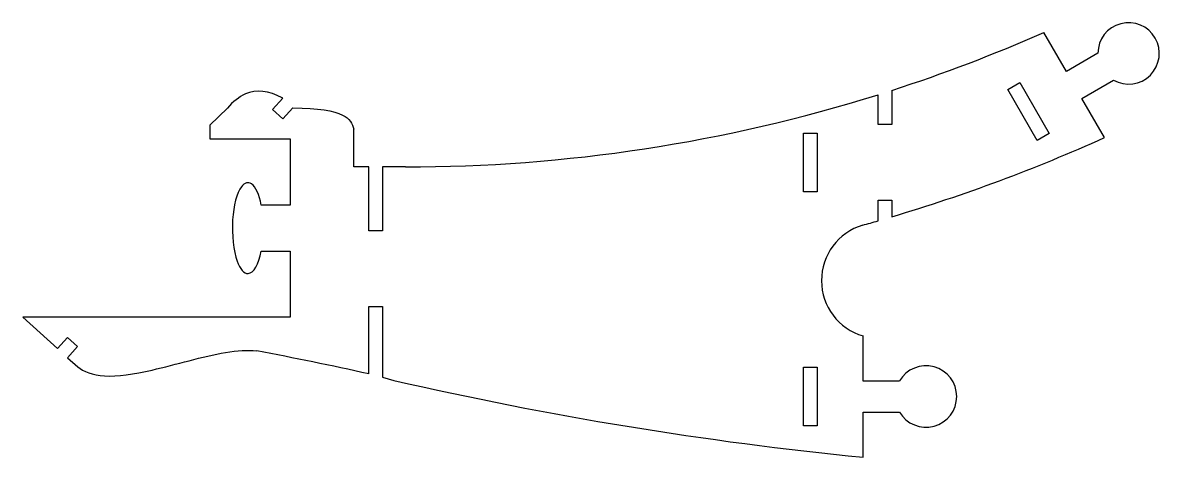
# Model space of a CAD drawing. Header units: millimetres. Extents: x -77 to 76, y -29 to 29.
import ezdxf

# ---------------------------------------------------------------- set-up
doc = ezdxf.new("R2010")
doc.units = ezdxf.units.MM
doc.layers.get('0').update_dxf_attribs({"linetype": 'CONTINUOUS'})

msp = doc.modelspace()

# ---------------------------------------------------------------- linework, layer by layer
for p, q in [((63.09, 22.19), (60.07, 27.42)), ((67.32, 24.63), (63.09, 22.19)), ((55.24, 19.79), (56.84, 20.72)), ((59.16, 12.99), (55.24, 19.79)), ((56.84, 20.72), (60.77, 13.92)), ((65.17, 18.6), (69.39, 21.04)), ((-43.2, 17.12), (-41.84, 18.62)), ((37.87, 15.12), (37.87, 19.09)), ((39.72, 19.67), (39.72, 15.12)), ((68.19, 13.36), (65.17, 18.6)), ((-49.26, 17.31), (-51.6, 15)), ((-41.82, 15.88), (-43.2, 17.12)), ((-40.51, 17.33), (-41.82, 15.88)), ((-51.6, 15), (-51.6, 13.18)), ((-32.33, 9.43), (-32.33, 14.47)), ((27.87, 13.97), (29.72, 13.97)), ((27.87, 6.12), (27.87, 13.97)), ((29.72, 13.97), (29.72, 6.12)), ((39.72, 15.12), (37.87, 15.12)), ((60.77, 13.92), (59.16, 12.99)), ((-51.6, 13.18), (-40.85, 13.18)), ((-40.85, 13.18), (-40.85, 4.33)), ((-30.33, 9.43), (-32.33, 9.43)), ((-30.33, 0.9), (-30.33, 9.43)), ((-25.41, 9.43), (-28.48, 9.43)), ((-28.48, 9.43), (-28.48, 0.9)), ((-25.41, 9.44), (-25.41, 9.43)), ((29.72, 6.12), (27.87, 6.12)), ((37.87, 2.22), (37.87, 4.97)), ((37.87, 4.97), (39.72, 4.97)), ((39.72, 4.97), (39.72, 2.77)), ((-40.85, 4.33), (-44.71, 4.33)), ((-28.48, 0.9), (-30.33, 0.9)), ((-44.71, -1.82), (-40.85, -1.82)), ((-40.85, -1.82), (-40.85, -10.67)), ((-30.33, -18.25), (-30.33, -9.25)), ((-30.33, -9.25), (-28.48, -9.25)), ((-28.48, -9.25), (-28.48, -18.7)), ((-40.85, -10.67), (-76.66, -10.67)), ((-76.66, -10.67), (-72.02, -14.85)), ((-72.02, -14.85), (-70.68, -13.37)), ((-70.68, -13.37), (-69.31, -14.6)), ((35.87, -19.2), (35.87, -13.17)), ((-69.31, -14.6), (-70.65, -16.09)), ((-70.65, -16.09), (-69.29, -17.32)), ((27.87, -17.35), (29.72, -17.35)), ((27.87, -25.2), (27.87, -17.35)), ((29.72, -17.35), (29.72, -25.2)), ((-28.48, -18.7), (-26.96, -19.11)), ((40.75, -19.2), (35.87, -19.2)), ((35.87, -29.39), (35.87, -23.35)), ((35.87, -23.35), (40.75, -23.35)), ((29.72, -25.2), (27.87, -25.2))]:
    msp.add_line(p, q)
for centre, radius, start, end in [((-25.33, 221.26), 211.82, 287.884, 293.7775), ((71.42, 24.61), 4.11, -119.6296, 179.6623), ((-25.33, 221.26), 211.82, 269.9797, 287.359), ((-25.33, 221.26), 227.97, 286.5789, 294.221), ((38.02, -5.76), 7.72, 106.6086, 253.8108), ((-25.33, 221.26), 227.97, 285.5578, 286.0944), ((-135.33, -490.66), 483.94, 77.4687, 79.2818), ((44.29, -21.27), 4.11, -149.6459, 149.6459), ((85.07, 468.37), 500.19, 257.057, 264.3547)]:
    msp.add_arc(centre, radius, start, end)
for points, knots in [([(-41.84, 18.62), (-41.87, 18.63), (-41.9, 18.65), (-41.93, 18.66), (-43.69, 19.6), (-45.36, 19.87), (-46.85, 19.19), (-47.7, 18.81), (-48.5, 18.16), (-49.26, 17.31)], [-0.010285, -0.010285, -0.010285, -0.010285, 0, 0, 0, 0.638377, 0.638377, 0.638377, 0.999731, 0.999731, 0.999731, 0.999731]), ([(-40.51, 17.33), (-40.5, 17.33), (-40.49, 17.33), (-40.48, 17.33), (-37.05, 17.31), (-35, 16.97), (-33.83, 16.37), (-32.89, 15.89), (-32.5, 15.24), (-32.33, 14.48), (-32.33, 14.47), (-32.33, 14.47), (-32.33, 14.47)], [0.0079329, 0.0079329, 0.0079329, 0.0079329, 0.0089487, 0.0089487, 0.0089487, 0.3194069, 0.3194069, 0.3194069, 0.5682004, 0.5682004, 0.5682004, 0.569059, 0.569059, 0.569059, 0.569059]), ([(-44.71, 4.33), (-44.99, 5.73), (-45.46, 6.78), (-46.02, 7.17), (-46.47, 7.47), (-46.97, 7.32), (-47.37, 6.79), (-47.99, 5.98), (-48.43, 4.27), (-48.55, 2.35), (-48.67, 0.36), (-48.44, -1.79), (-47.94, -3.17), (-47.56, -4.22), (-47.04, -4.85), (-46.47, -4.82), (-45.72, -4.78), (-45.06, -3.58), (-44.71, -1.82)], [2.106069, 2.106069, 2.106069, 2.106069, 2.91742, 2.91742, 2.91742, 3.556426, 3.556426, 3.556426, 4.529192, 4.529192, 4.529192, 5.53661, 5.53661, 5.53661, 6.29994, 6.29994, 6.29994, 7.318709, 7.318709, 7.318709, 7.318709]), ([(-69.29, -17.32), (-69.29, -17.32), (-69.29, -17.32), (-69.29, -17.32), (-68.52, -17.88), (-67.36, -18.41), (-65.69, -18.51), (-64, -18.62), (-61.79, -18.29), (-59.33, -17.73), (-56.13, -17), (-52.56, -15.9), (-49.51, -15.39), (-47.95, -15.13), (-46.53, -15.03), (-45.33, -15.16)], [0.171528, 0.171528, 0.171528, 0.171528, 0.1717893, 0.1717893, 0.1717893, 0.3676429, 0.3676429, 0.3676429, 0.5655556, 0.5655556, 0.5655556, 0.8228749, 0.8228749, 0.8228749, 0.9551024, 0.9551024, 0.9551024, 0.9551024])]:
    msp.add_open_spline(points, degree=3, knots=knots)

doc.saveas('drawing.dxf')
